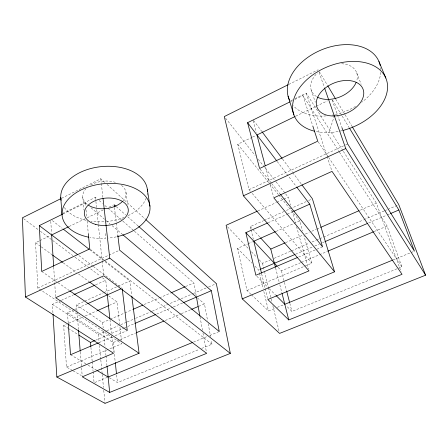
<?xml version="1.0" encoding="UTF-8"?>
<svg xmlns="http://www.w3.org/2000/svg" width="448" height="448" viewBox="0 0 448 448"><rect width="100%" height="100%" fill="white"/><g stroke="black" fill="none" stroke-linecap="round" stroke-linejoin="round"><path stroke-width="0.34" stroke-dasharray="2.24 1.68" d="M105.862 233.554L105.739 238.297A44.167 27.294 -6 0 1 90.154 237.468M328.933 132.535L333.917 117.292M288.764 84.426L318.186 69.765M61.606 198.279L100.811 178.752L104.955 182.51M290.69 100.761L292.555 99.842M295.042 98.622L306.23 93.122L343 150.786M62.479 213.506L95.458 197.31L97.037 198.682M290.466 101.64L292.331 100.727M294.818 99.506L302.893 95.536L339.041 151.553M62.95 213.993L85.355 202.994L87.399 204.725M250.365 191.262L249.004 189.666L237.754 144.256L251.994 137.362M252.616 137.06L255.713 135.565M295.714 116.2L315.666 106.534M316.288 106.238L327.404 100.856M41.294 290.366L37.8 288.047L35.571 242.726L39.284 240.934M39.9 240.632L50.417 235.547M69.087 226.509L86.526 218.075M87.147 217.773L103.404 209.905M109.071 207.166L112.846 205.341M249.004 189.666L345.173 145.13M345.806 144.838L347.698 143.959M37.8 288.047L119.017 250.454M257.802 210.946L276.192 202.619M276.825 202.334L283.164 199.461M283.802 199.175L288.238 197.165L290.506 205.206M52.937 312.749L52.433 304.366L60.682 300.636M61.32 300.345L73.377 294.89M95.598 284.838L105.756 280.241L107.324 294.89L117.046 301.958L119.633 324.559M250.925 229.27L250.286 226.615L263.598 220.657M264.23 220.377L283.886 211.579M286.418 210.442L306.074 201.645M308.605 200.514L311.142 199.377M76.978 311.058L76.479 304.858L84.106 301.448M84.739 301.162L103.169 292.914M103.807 292.628L129.864 280.974L131.706 295.434M268.15 222.712L286.653 214.463M287.286 214.178L292.393 211.904M68.219 323.008L67.469 312.654L73.791 309.837M74.424 309.557L87.08 303.912M251.003 294.325L247.005 290.517L237.524 248.388L247.542 243.97M248.164 243.695L252.549 241.763M276.119 231.37L293.334 223.776M293.972 223.496L299.712 220.965L302.585 231.022M72.503 370.485L66.511 367.063L63.65 325.489L66.192 324.369M68.74 323.249L82.729 317.083M85.271 315.963L96.706 310.918M109.418 305.318L117.046 301.958M285.505 242.665L302.786 235.155M305.346 234.041L309.187 232.372M311.746 231.258L316.226 229.309M316.87 229.034L320.068 227.64M360.394 210.112L376.393 203.157L401.089 271.695M76.479 304.858L102.637 322.554L109.654 319.502M110.292 319.228L124.331 313.13M124.964 312.85L132.625 309.523M144.105 304.534L158.782 298.161M159.421 297.881L170.262 293.171M185.578 286.518L193.872 282.912L196.442 297.08M259.162 259.818L262.517 263.323L270.234 260.002M274.092 258.339L290.802 251.149M291.446 250.874L309.445 243.13M312.015 242.021L315.874 240.363M316.518 240.083L319.088 238.98M319.732 238.7L322.946 237.317M323.59 237.042L363.446 219.895M364.084 219.615L384.014 211.042M384.658 210.767L387.229 209.658M387.873 209.384L398.154 204.954M52.433 304.366L98.358 334.348L106.053 331.033M106.691 330.758L118.233 325.797M120.798 324.694L126.571 322.207M127.21 321.933L134.904 318.623M135.548 318.349L151.581 311.455M152.219 311.175L180.432 299.04M181.076 298.766L192.618 293.798M193.262 293.524L208.006 287.179M208.65 286.905L216.345 283.595M295.562 254.223L312.245 247.083M314.81 245.98L319.301 244.059M322.51 242.687L324.436 241.858M368.698 222.908L386.663 215.214M387.302 214.939L389.872 213.842M95.418 340.323L109.189 334.432M111.754 333.329L123.945 328.115M124.589 327.841L127.154 326.738M127.792 326.463L134.21 323.719M156.666 314.11L172.704 307.244M173.342 306.97L182.969 302.848M298.659 257.001L316.294 249.474M316.915 249.211L322.549 246.809M99.131 342.546L111.849 337.12M115.058 335.754L126.61 330.826M278.152 267.316L281.439 270.838L300.765 262.646M301.409 262.371L327.18 251.446M374.214 231.51L387.1 226.044L401.884 266.823L291.917 311.433L286.227 305.721M67.469 312.654L113.131 342.569L119.56 339.842M120.204 339.573L135.638 333.032M165.222 320.494L180.662 313.953M181.3 313.678L190.949 309.59M198.666 306.32L204.456 303.867L207.654 320.97M247.005 290.517L304.136 266.42M304.774 266.151L311.791 263.189L303.929 235.71M66.511 367.063L121.834 343.739L41.877 290.752M251.502 294.801L268.492 310.974L274.764 308.403M277.273 307.373L284.799 304.293M393.137 259.902L410.558 252.767M411.208 252.504L413.14 251.709M94.73 382.542L107.498 377.311M193.491 342.093L207.054 336.538M209.63 335.485L219.279 331.531M109.295 377.742L117.438 382.57L199.052 349.474M201.645 348.426L212.005 344.221L211.238 340.122M73.102 370.826L81.497 375.62M70.521 354.743L87.489 364.806M88.077 365.154L96.337 370.054M63.65 325.489L67.732 328.07M68.314 328.44L77.65 334.331M41.737 271.449L57.406 282.279M57.977 282.677L69.429 290.59M35.571 242.726L40.656 246.428M41.222 246.837L51.957 254.638M63.252 262.853L76.25 272.3M78.512 273.946L89.242 281.747M23.52 218.646L39.743 230.798M40.303 231.213L52.052 240.016M52.606 240.43L72.75 255.517M74.984 257.191L100.162 276.052M102.396 277.726L105.756 280.241M78.859 255.522L92.742 266.017M93.296 266.437L122.17 288.271M52.31 220.595L62.21 228.301M89.712 249.71L102.911 259.991M105.112 261.705L129.864 280.974M90.3 249.306L104.675 260.518M105.224 260.949L212.005 344.221M90.978 207.76L105.655 220.186M106.193 220.64L109.928 223.81M112.067 225.618L122.209 234.209M197.445 297.931L204.456 303.867M99.142 200.514L102.301 203.258M104.927 205.548L122.298 220.657M122.825 221.11L133.874 230.726M134.4 231.185L193.872 282.912M116.2 206.578L125.608 214.9M127.697 216.748L138.152 225.994M107.027 184.391L145.365 219.184M256.81 276.209L268.794 288.238M269.282 288.725L275.587 295.047M237.524 248.388L251.966 263.127M254.85 266.078L258.703 270.01L259.347 272.692M227.534 226.8L248.623 248.814M251.496 251.815L256.29 256.816M250.286 226.615L260.07 237.328M252.185 193.39L311.791 263.189M237.754 144.256L269.226 183.221M269.662 183.758L278.404 194.583M278.841 195.126L299.712 220.965M260.042 169.03L271.32 183.07M271.762 183.613L280.078 193.962M225.596 118.205L255.175 155.495M258.222 159.331L275.621 181.266M276.058 181.815L285.191 193.329M285.628 193.878L288.238 197.165M277.234 161.532L296.246 186.441M253.607 120.512L261.587 131.141M282.587 159.102L292.247 171.965M292.667 172.525L301.487 184.268M318.13 141.758L328.205 156.8M328.591 157.382L401.884 266.823M339.416 152.141L387.1 226.044M343.375 151.374L376.393 203.157M332.455 99.954L341.835 115.506M342.194 116.105L349.054 127.467M319.262 71.562L327.505 85.355M335.742 99.142L344.702 114.134M345.061 114.733L351.865 126.129M356.686 72.778L361.15 84.269M332.192 100.072L337.282 114.481M337.518 115.136L341.678 126.93M319.11 72.397L324.408 87.55M311.237 90.11L315.336 102.318M306.23 93.122L331.806 170.727M302.893 95.536L312.581 125.306M292.012 210.56L295.394 222.561M296.52 226.559L308.459 268.918M253.12 120.691L256.25 132.367M265.552 166.998L269.674 182.364M270.396 185.058L273.65 197.176M281.439 270.838L284.234 281.663M284.407 282.341L286.502 290.461M289.822 303.313L291.917 311.433M275.587 267.994L279.171 282.111M279.854 284.799L281.898 292.863M262.517 263.323L264.326 270.732M264.488 271.41L268.262 286.905M268.43 287.582L271.874 301.734M272.86 305.777L279.266 332.058M251.087 229.936L253.322 239.221M261.654 273.851L265.076 288.07M265.238 288.742L267.663 298.816M259.504 273.364L263.2 288.814M263.838 291.497L268.492 310.974M208.169 323.702L210.599 336.7M200.015 316.786L202.485 330.378M202.978 333.099L206.534 352.705M125.961 192.354L127.579 204.411M114.442 207.48L117.718 234.332M119.946 327.298L121.442 340.312M100.811 178.752L101.27 182.84M101.343 183.523L102.956 197.837M113.131 342.569L115.282 362.572M116.62 374.982L117.438 382.57M109.995 319.816L111.401 332.97M111.698 335.737L113.428 351.887M95.458 197.31L95.816 200.71M95.889 201.387L96.678 208.869M96.751 209.552L98.28 223.961M98.353 224.65L102.133 260.383M102.206 261.055L103.695 275.15M102.637 322.554L103.18 327.914M103.516 331.268L105.095 346.903M105.37 349.647L105.924 355.124M105.991 355.813L106.96 365.406M98.358 334.348L99.154 342.63M99.422 345.391L100.75 359.195M100.817 359.884L102.15 373.688M102.217 374.377L103.482 387.492M103.746 390.253L105.011 403.368M85.355 202.994L85.691 206.472M86.027 209.95L86.761 217.599M87.097 221.077L88.234 232.898M82.768 197.187L83.983 210.045M90.916 347.312L92.159 361.228M92.221 361.922L93.033 370.972M93.094 371.666L94.091 382.805M77.034 311.746L78.484 329.734M80.27 351.938L81.497 367.158M81.553 367.847L82.275 376.807M50.786 221.351L51.565 233.587M53.698 267.042L55.647 297.707M380.565 67.57A48.709 32.978 -22.6 0 1 380.738 69.698M380.688 72.408A48.709 32.978 -22.6 0 1 361.743 102.256M355.522 106.411A48.709 32.978 -22.6 0 1 334.466 114.654M333.346 114.89A48.709 32.978 -22.6 0 1 332.226 115.102M326.099 115.909A48.709 32.978 -22.6 0 1 293.306 105.722M341.611 63.762A24.332 16.464 -22.6 0 1 356.541 81.346M316.445 96.55A24.332 16.464 -22.6 0 1 317.576 72.822M341.925 130.693A49.532 32.732 -22.1 0 1 315.75 131.488M121.52 185.422A21.734 13.776 -5.8 0 1 123.054 200.794M86.929 204.154A21.734 13.776 -5.8 0 1 86.072 188.63M90.642 185.058A21.734 13.776 -5.8 0 1 115.349 182.33M147.386 192.97A43.495 27.591 -5.8 0 1 146.765 196.414M146.205 198.122A43.495 27.591 -5.8 0 1 127.422 215.986M124.023 217.442A43.495 27.591 -5.8 0 1 106.518 221.553M103.902 221.749A43.495 27.591 -5.8 0 1 91.017 221.239M86.106 220.332A43.495 27.591 -5.8 0 1 64.238 207.379M116.245 236.863A44.167 27.294 -6 0 1 108.394 238.084"/><path stroke-width="0.67" d="M288.142 84.739L224.291 116.564L243.398 195.804L309.008 270.878L242.245 298.866L226.1 225.299L257.169 211.232M60.984 198.587L22.4 217.806L25.446 297.013L113.574 353.231L56.834 377.003L53.026 314.143M312.794 125.966L317.744 141.182L259.605 168.493L247.587 122.696L289.845 101.948M88.301 233.598L89.768 248.898L41.737 271.449L39.295 225.602L62.328 214.301M295.086 116.502L256.95 134.966L265.194 165.665M68.466 226.811L51.654 234.948L53.654 266.347M243.398 195.804L345.75 148.557L425.6 275.19L279.591 333.407L242.245 298.866M25.446 297.013L109.749 258.115L230.334 353.416L105.011 403.368L56.834 377.003M74.015 294.599L94.965 285.124M297.382 257.544L255.858 275.257L245.829 232.669L267.518 222.998M293.63 211.35L309.77 204.154L322.549 246.809L280.515 194.51M87.713 303.632L120.932 288.826M275.481 231.65L253.798 241.209L261.492 273.174M97.345 310.638L108.786 305.598M260.534 237.838L270.782 249.066L284.866 242.945M320.706 227.36L359.111 210.666M133.263 309.249L142.828 305.088M170.901 292.891L184.94 286.793M259.958 269.472L294.924 254.498M325.074 241.584L367.416 223.457M390.51 213.567L398.849 209.994L414.434 251.177L347.698 143.959L341.914 127.585M78.814 335.07L90.479 342.44L94.797 340.586M134.854 323.445L155.383 314.658M183.607 302.574L211.322 290.713L219.279 331.531L119.65 250.163L117.802 235.021M98.498 342.815L70.521 354.743L68.27 323.697M327.824 251.177L373.57 231.784M136.282 332.758L163.94 321.037M191.593 309.322L198.022 306.594M334.561 271.824L267.826 299.488L288.77 319.928L402.03 274.316L332.018 171.371L273.834 197.854L334.561 271.824L312.407 198.811L301.907 184.828M139.082 353.27L82.275 376.807L109.682 392.414L206.657 353.377L103.768 275.822L55.647 297.707L139.082 353.27L131.796 296.122M392.493 260.17L284.799 304.293L276.074 295.534M192.198 342.619L108.136 377.054L96.925 370.401M70 290.982L127.254 330.551L122.254 288.966M52.522 255.052L62.692 262.444M89.807 282.156L107.324 294.89L109.844 318.427M39.295 225.602L77.75 254.682M63.308 229.158L89.163 249.284M122.746 234.662L196.442 297.08L199.892 316.109M115.674 206.114L114.106 204.73L114.358 206.797M138.673 226.458L211.322 290.713M145.88 219.654L216.345 283.595L230.334 353.416M245.829 232.669L277.211 266.308M247.587 122.696L276.808 160.978M296.671 186.995L309.77 204.154M262.007 131.695L282.167 158.542M349.412 128.066L398.849 209.994M327.863 85.954L335.384 98.543M352.223 126.728L398.798 204.68L425.6 275.19M378.93 61.482L385.823 78.047M324.638 88.206L345.75 148.557M288.081 96.197L293.899 114.912M286.675 291.133L289.649 302.635M270.782 249.066L275.419 267.322M282.072 293.535L288.77 319.928M147.347 189.526L149.923 206.198M103.034 198.514L109.749 258.115M115.282 362.572L116.469 373.604M107.027 366.089L109.682 392.414M90.479 342.44L90.854 346.612M78.54 330.428L80.214 351.243M60.743 197.456L62.009 214.486M356.121 82.46A24.332 16.464 -22.6 0 1 317.43 97.121M289.486 100.044A48.709 32.978 -22.6 0 1 323.389 49.106A48.709 32.978 -22.6 0 1 380.206 65.481M314.535 131.208A49.532 32.732 -22.1 0 1 309.814 77.134A49.532 32.732 -22.1 0 1 384.255 75.04A49.532 32.732 -22.1 0 1 343.067 130.407M122.338 201.561A21.734 13.776 -5.8 0 1 88.654 205.369M88.917 237.238A44.167 27.294 -6 0 1 72.374 195.412A44.167 27.294 -6 0 1 143.125 193.766A44.167 27.294 -6 0 1 117.527 236.572M61.113 200.34A43.495 27.591 -5.8 0 1 101.041 166.645A43.495 27.591 -5.8 0 1 147.454 191.246M333.222 115.987A24.741 16.341 -22 0 0 363.132 89.382A24.741 16.341 -22 0 0 323.736 89.309A24.741 16.341 -22 0 0 333.222 115.987M95.805 224.442A22.07 13.625 -6 0 0 128.29 209.955A22.07 13.625 -6 0 0 94.819 200.827A22.07 13.625 -6 0 0 95.805 224.442"/></g></svg>
